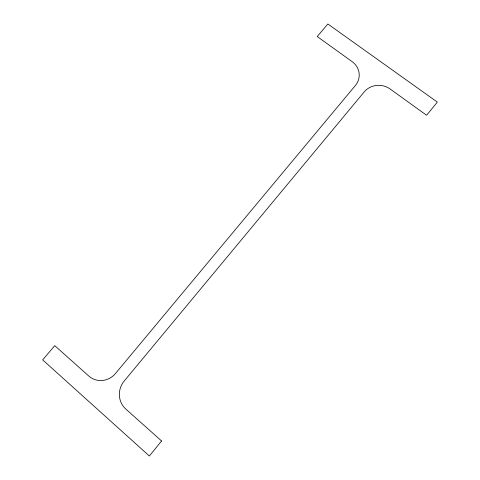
<?xml version="1.0" encoding="UTF-8"?>
<svg xmlns="http://www.w3.org/2000/svg" width="480" height="480" viewBox="0 0 480 480"><rect width="100%" height="100%" fill="white"/><g stroke="black" fill="none" stroke-linecap="round" stroke-linejoin="round"><path stroke-width="0.72" d="M161.58 440.97L149.352 456L42.666 359.88L54.744 345.654L88.824 376.062A19.62 18.63 -64.5 0 0 115.506 373.464L355.386 85.5A18.204 16.968 -1.5 0 0 352.182 61.68L317.232 36.528L327.87 24L437.334 102.102L426.624 115.266L390.03 88.932A18.498 17.298 4.1 0 0 364.206 91.908L124.14 381.09A19.944 19.032 -72.4 0 0 125.796 409.044L161.58 440.97"/></g></svg>
